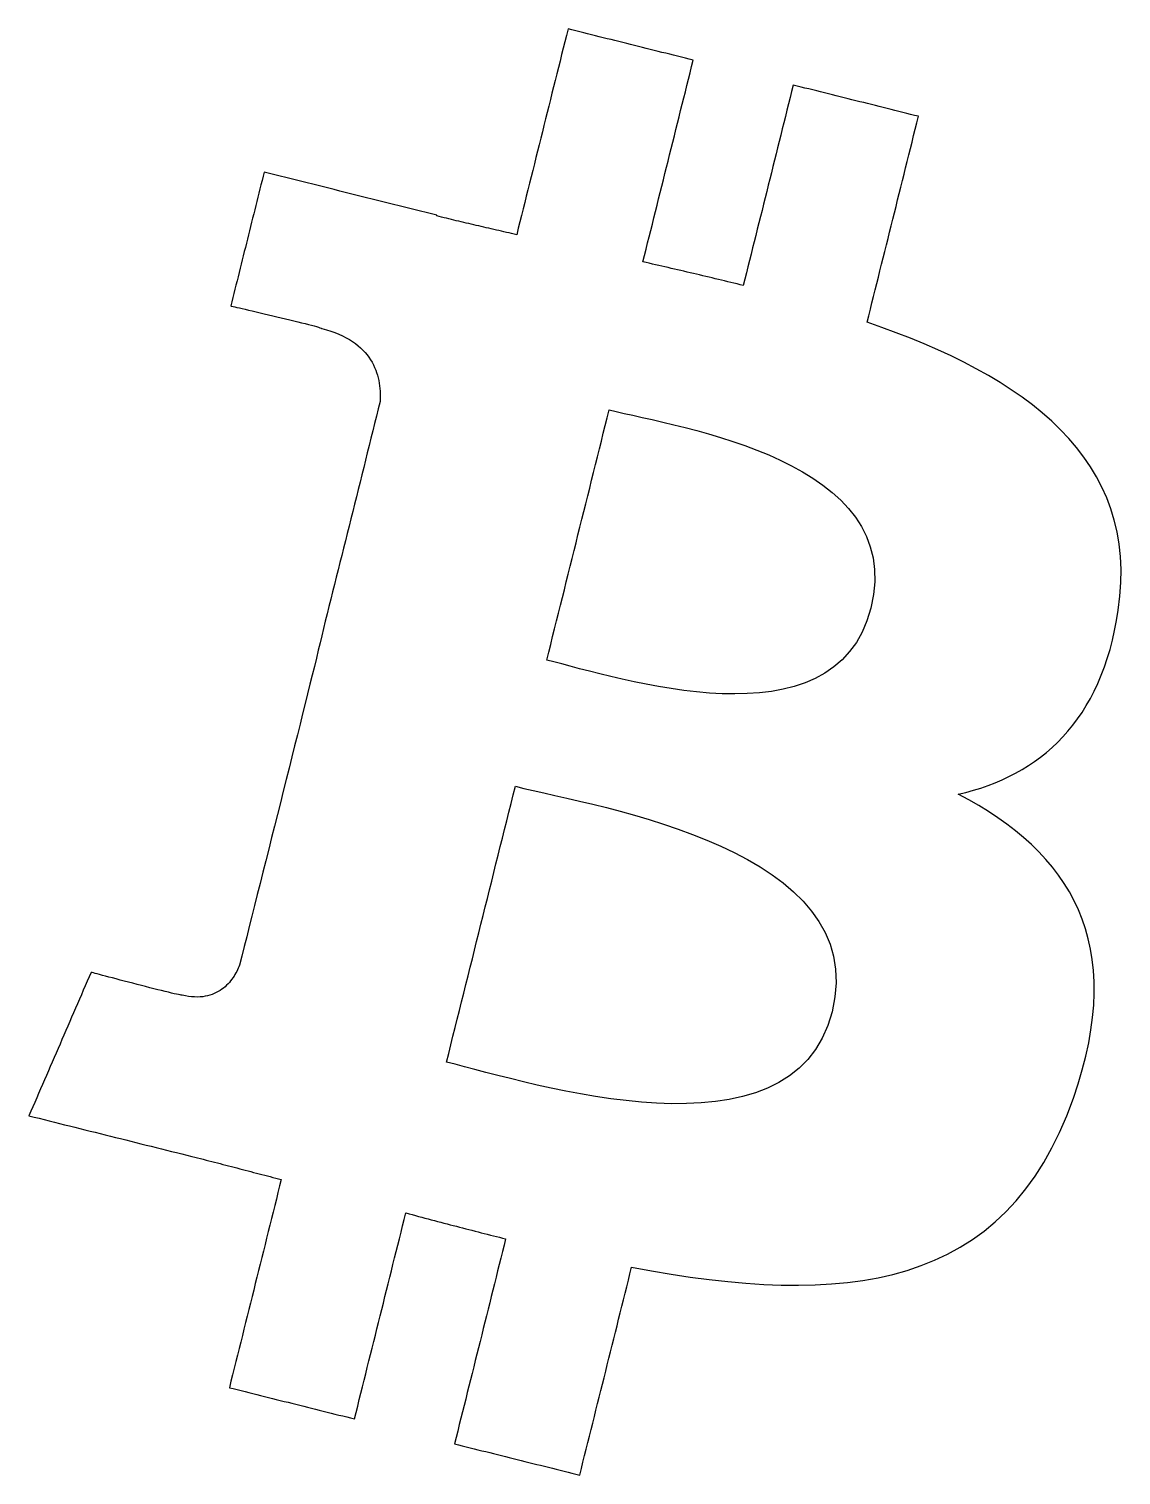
# Model space of a CAD drawing. Extents: x -137 to 106, y -154 to 167.
import ezdxf

# ---------------------------------------------------------------- set-up
doc = ezdxf.new("R2010")
doc.units = 0
doc.layers.add('Layer_1', color=7, linetype='CONTINUOUS')

msp = doc.modelspace()

# ---------------------------------------------------------------- linework, layer by layer
at = {"layer": 'Layer_1', "color": 7}
for points in [[(105.113089, 37.706976), (105.496755, 40.823541), (105.704288, 43.850464), (105.739584, 46.789515), (105.606544, 49.642421), (105.309066, 52.410955), (104.851047, 55.096853), (104.236388, 57.701867), (103.468987, 60.227744), (102.552741, 62.676245), (101.49155, 65.04912), (100.289313, 67.348117), (98.949927, 69.574976), (97.477293, 71.731467), (95.875307, 73.819328), (94.147869, 75.840309), (92.298878, 77.79616), (90.332231, 79.68864), (88.251828, 81.519499), (86.061568, 83.290475), (83.765348, 85.003328), (81.367069, 86.659819), (78.870626, 88.261675), (76.279921, 89.810667), (73.598851, 91.308533), (70.831315, 92.757024), (67.981212, 94.157899), (65.052439, 95.512907), (62.048896, 96.823797), (58.974482, 98.092309), (55.833094, 99.320213), (52.628633, 100.509248), (49.364995, 101.661163), (49.720943, 103.088917), (50.076891, 104.516683), (50.432838, 105.944448), (50.788786, 107.372203), (51.144734, 108.799957), (51.500682, 110.227723), (51.856629, 111.655477), (52.212577, 113.083243), (52.568524, 114.510997), (52.924471, 115.938763), (53.280419, 117.366517), (53.636367, 118.794283), (53.992315, 120.222037), (54.348262, 121.649803), (54.70421, 123.077557), (55.060158, 124.505323), (55.416106, 125.933077), (55.772053, 127.360843), (56.128001, 128.788597), (56.483949, 130.216363), (56.839897, 131.644117), (57.195844, 133.071883), (57.551792, 134.499648), (57.907739, 135.927403), (58.263686, 137.355157), (58.619634, 138.782923), (58.975582, 140.210677), (59.33153, 141.638443), (59.687477, 143.066197), (60.043425, 144.493963), (60.399373, 145.921717), (60.755321, 147.349483), (59.88624, 147.566069), (59.017159, 147.782667), (58.14808, 147.999253), (57.278999, 148.21584), (56.409919, 148.432437), (55.540838, 148.649024), (54.671758, 148.865621), (53.802677, 149.082208), (52.933598, 149.298795), (52.064517, 149.515392), (51.195437, 149.731979), (50.326356, 149.948565), (49.457276, 150.165163), (48.588196, 150.381749), (47.719116, 150.598347), (46.850035, 150.814933), (45.980955, 151.03152), (45.111874, 151.248117), (44.242795, 151.464704), (43.373714, 151.681291), (42.504634, 151.897888), (41.635553, 152.114475), (40.766473, 152.331072), (39.897392, 152.547659), (39.028313, 152.764245), (38.159232, 152.980843), (37.290151, 153.197429), (36.421071, 153.414016), (35.55199, 153.630613), (34.682911, 153.8472), (33.81383, 154.063797), (32.94475, 154.280384), (32.598204, 152.890251), (32.251658, 151.500107), (31.90511, 150.109973), (31.558564, 148.71984), (31.212018, 147.329707), (30.865472, 145.939563), (30.518926, 144.549429), (30.172379, 143.159296), (29.825833, 141.769152), (29.479286, 140.379019), (29.13274, 138.988885), (28.786194, 137.598752), (28.439648, 136.208608), (28.093101, 134.818475), (27.746555, 133.428341), (27.400009, 132.038197), (27.053462, 130.648064), (26.706916, 129.257931), (26.360369, 127.867797), (26.013823, 126.477653), (25.667277, 125.08752), (25.320731, 123.697387), (24.974185, 122.307253), (24.627637, 120.917109), (24.281091, 119.526976), (23.934545, 118.136843), (23.587999, 116.746699), (23.241453, 115.356565), (22.894907, 113.966432), (22.548359, 112.576299), (22.201813, 111.186155), (21.855267, 109.796021), (21.169279, 109.966507), (20.482177, 110.136405), (19.794005, 110.305739), (19.104809, 110.474517), (18.414634, 110.642752), (17.723522, 110.810475), (17.031522, 110.977685), (16.338676, 111.144395), (15.645031, 111.310645), (14.95063, 111.476427), (14.255519, 111.641771), (13.559743, 111.806677), (12.863345, 111.971179), (12.166372, 112.135285), (11.468869, 112.299019), (10.770879, 112.462379), (10.072448, 112.625397), (9.373621, 112.788085), (8.674443, 112.950453), (7.974958, 113.112512), (7.275212, 113.274304), (6.575249, 113.435819), (5.875114, 113.597077), (5.174852, 113.758112), (4.474508, 113.918912), (3.774127, 114.07952), (3.073753, 114.239925), (2.373432, 114.400171), (1.673209, 114.560256), (0.973127, 114.720192), (0.273233, 114.880011), (-0.426429, 115.039723), (-0.077412, 116.439019), (0.271604, 117.838315), (0.62062, 119.237611), (0.969637, 120.636896), (1.318653, 122.036192), (1.667669, 123.435488), (2.016686, 124.834784), (2.365702, 126.23408), (2.714718, 127.633376), (3.063735, 129.032661), (3.412751, 130.431957), (3.761767, 131.831253), (4.110784, 133.230549), (4.4598, 134.629845), (4.808816, 136.029141), (5.157833, 137.428427), (5.506849, 138.827723), (5.855865, 140.227019), (6.204882, 141.626315), (6.553898, 143.025611), (6.902914, 144.424907), (7.251931, 145.824203), (7.600947, 147.223488), (7.949963, 148.622784), (8.29898, 150.02208), (8.647996, 151.421376), (8.997012, 152.820672), (9.346029, 154.219968), (9.695045, 155.619253), (10.044061, 157.018549), (10.393078, 158.417845), (10.742094, 159.817141), (9.87351, 160.033728), (9.004926, 160.250325), (8.136342, 160.466912), (7.267758, 160.683499), (6.399174, 160.900096), (5.53059, 161.116683), (4.662006, 161.333269), (3.793422, 161.549867), (2.924838, 161.766453), (2.056254, 161.98304), (1.18767, 162.199637), (0.319086, 162.416224), (-0.549498, 162.632811), (-1.418082, 162.849408), (-2.286666, 163.065995), (-3.15525, 163.282581), (-4.023834, 163.499179), (-4.892418, 163.715765), (-5.761002, 163.932363), (-6.629586, 164.148949), (-7.49817, 164.365536), (-8.366754, 164.582133), (-9.235338, 164.79872), (-10.103922, 165.015307), (-10.972507, 165.231904), (-11.84109, 165.448491), (-12.709675, 165.665077), (-13.578258, 165.881675), (-14.446843, 166.098261), (-15.315426, 166.314848), (-16.184011, 166.531445), (-17.052594, 166.748032), (-17.408797, 165.320768), (-17.764999, 163.893504), (-18.121202, 162.466229), (-18.477405, 161.038965), (-18.833607, 159.611701), (-19.18981, 158.184437), (-19.546013, 156.757173), (-19.902215, 155.329899), (-20.258418, 153.902635), (-20.614621, 152.475371), (-20.970823, 151.048107), (-21.327026, 149.620843), (-21.683229, 148.193579), (-22.039431, 146.766304), (-22.395634, 145.33904), (-22.751837, 143.911776), (-23.108039, 142.484512), (-23.464242, 141.057248), (-23.820445, 139.629973), (-24.176647, 138.202709), (-24.53285, 136.775445), (-24.889053, 135.348181), (-25.245255, 133.920917), (-25.601458, 132.493643), (-25.957661, 131.066379), (-26.313863, 129.639115), (-26.670066, 128.211851), (-27.026269, 126.784587), (-27.382471, 125.357323), (-27.738674, 123.930048), (-28.094877, 122.502784), (-28.451079, 121.07552), (-29.01809, 121.204693), (-29.584441, 121.333792), (-30.150117, 121.462827), (-30.715111, 121.591819), (-31.279409, 121.720779), (-31.842999, 121.849728), (-32.405872, 121.978677), (-32.968013, 122.107648), (-33.529411, 122.236651), (-34.090055, 122.365707), (-34.649934, 122.494827), (-35.209035, 122.624032), (-35.767347, 122.753333), (-36.324859, 122.882752), (-36.881557, 123.012299), (-37.437431, 123.141984), (-37.99247, 123.27184), (-38.546661, 123.401867), (-39.099993, 123.532096), (-39.652453, 123.662528), (-40.204032, 123.793195), (-40.754716, 123.924096), (-41.304494, 124.055253), (-41.853355, 124.186688), (-42.401285, 124.318411), (-42.948275, 124.450432), (-43.494313, 124.582784), (-44.039386, 124.715467), (-44.583483, 124.848501), (-45.126591, 124.981909), (-45.668701, 125.115701), (-46.209799, 125.249899), (-46.208863, 125.254165), (-46.207926, 125.258432), (-46.20699, 125.262699), (-46.206053, 125.266965), (-46.205116, 125.271232), (-46.204179, 125.275499), (-46.203243, 125.279765), (-46.202306, 125.284032), (-46.20137, 125.288299), (-46.200433, 125.292565), (-46.199497, 125.296832), (-46.198559, 125.301099), (-46.197622, 125.305365), (-46.196686, 125.309632), (-46.195749, 125.313899), (-46.194813, 125.318165), (-46.193876, 125.322432), (-46.19294, 125.326699), (-46.192003, 125.330965), (-46.191066, 125.335232), (-46.190129, 125.339499), (-46.189193, 125.343765), (-46.188256, 125.348032), (-46.187319, 125.352299), (-46.186383, 125.356565), (-46.185446, 125.360832), (-46.18451, 125.365099), (-46.183572, 125.369365), (-46.182636, 125.373632), (-46.181699, 125.377899), (-46.180763, 125.382165), (-46.179826, 125.386432), (-47.37838, 125.685696), (-48.576934, 125.984971), (-49.775488, 126.284235), (-50.974042, 126.583499), (-52.172596, 126.882773), (-53.37115, 127.182037), (-54.569705, 127.481312), (-55.768258, 127.780576), (-56.966812, 128.07984), (-58.165366, 128.379115), (-59.36392, 128.678379), (-60.562475, 128.977643), (-61.761028, 129.276917), (-62.959582, 129.576181), (-64.158137, 129.875456), (-65.35669, 130.17472), (-66.555244, 130.473984), (-67.753798, 130.773259), (-68.952352, 131.072523), (-70.150906, 131.371787), (-71.34946, 131.671061), (-72.548014, 131.970325), (-73.746569, 132.2696), (-74.945122, 132.568864), (-76.143676, 132.868128), (-77.34223, 133.167403), (-78.540784, 133.466667), (-79.739338, 133.765931), (-80.937892, 134.065205), (-82.136446, 134.364469), (-83.335001, 134.663744), (-84.533554, 134.963008), (-84.764747, 134.034763), (-84.995939, 133.106517), (-85.227132, 132.178283), (-85.458325, 131.250037), (-85.689518, 130.321792), (-85.92071, 129.393547), (-86.151903, 128.465312), (-86.383095, 127.537067), (-86.614288, 126.608821), (-86.845482, 125.680576), (-87.076674, 124.752331), (-87.307867, 123.824096), (-87.539059, 122.895851), (-87.770252, 121.967605), (-88.001444, 121.03936), (-88.232638, 120.111115), (-88.46383, 119.18288), (-88.695023, 118.254635), (-88.926215, 117.326389), (-89.157408, 116.398144), (-89.388601, 115.469909), (-89.619793, 114.541664), (-89.850987, 113.613419), (-90.082179, 112.685173), (-90.313372, 111.756928), (-90.544564, 110.828693), (-90.775757, 109.900448), (-91.006949, 108.972203), (-91.238143, 108.043957), (-91.469335, 107.115723), (-91.700528, 106.187477), (-91.931721, 105.259232), (-91.872542, 105.245685), (-91.700095, 105.206112), (-91.422017, 105.142112), (-91.045945, 105.055499), (-90.579514, 104.947872), (-90.030359, 104.820928), (-89.406119, 104.676352), (-88.71443, 104.515808), (-87.962926, 104.340981), (-87.159245, 104.153547), (-86.311022, 103.955189), (-85.425894, 103.747573), (-84.511499, 103.532395), (-83.57547, 103.311328), (-82.625444, 103.086037), (-81.669059, 102.858208), (-80.71395, 102.629525), (-79.767753, 102.401664), (-78.838105, 102.176299), (-77.932641, 101.955104), (-77.058998, 101.739765), (-76.224813, 101.531968), (-75.437722, 101.333365), (-74.70536, 101.145664), (-74.035364, 100.970517), (-73.435371, 100.809621), (-72.913015, 100.664651), (-72.475935, 100.537269), (-72.131765, 100.429173), (-71.888143, 100.342027), (-71.752704, 100.277493), (-71.733088, 100.23728), (-70.703938, 99.960245), (-69.727604, 99.657141), (-68.802831, 99.329109), (-67.928365, 98.977269), (-67.10295, 98.602773), (-66.325333, 98.206752), (-65.594259, 97.790315), (-64.908474, 97.354613), (-64.266722, 96.900789), (-63.667749, 96.429952), (-63.110302, 95.943243), (-62.593124, 95.441803), (-62.114962, 94.926763), (-61.67456, 94.399243), (-61.270666, 93.860384), (-60.902022, 93.311328), (-60.567377, 92.753195), (-60.265474, 92.187115), (-59.995059, 91.614229), (-59.754878, 91.035669), (-59.543676, 90.452576), (-59.360198, 89.866059), (-59.20319, 89.277269), (-59.071397, 88.687339), (-58.963566, 88.097397), (-58.878435, 87.508576), (-58.814766, 86.922005), (-58.771289, 86.338816), (-58.746755, 85.76016), (-58.739929, 85.187147), (-58.749529, 84.620917), (-58.774297, 84.062603), (-59.179757, 82.436075), (-59.585217, 80.809547), (-59.990676, 79.183019), (-60.396137, 77.556491), (-60.801597, 75.929963), (-61.207057, 74.303435), (-61.612516, 72.676907), (-62.017977, 71.050379), (-62.423437, 69.423851), (-62.828897, 67.797323), (-63.234356, 66.170795), (-63.639817, 64.544267), (-64.045277, 62.917739), (-64.450737, 61.291211), (-64.856196, 59.664683), (-65.261657, 58.038144), (-65.667117, 56.411616), (-66.072576, 54.785088), (-66.478036, 53.15856), (-66.883497, 51.532032), (-67.288957, 49.905504), (-67.694417, 48.278976), (-68.099876, 46.652448), (-68.505337, 45.02592), (-68.910797, 43.399392), (-69.316257, 41.772864), (-69.721716, 40.146336), (-70.127177, 38.519808), (-70.532637, 36.89328), (-70.938096, 35.266752), (-71.343556, 33.640224), (-71.749017, 32.013696), (-72.112197, 30.490613), (-72.506068, 28.85296), (-72.928894, 27.107285), (-73.378939, 25.260139), (-73.854465, 23.318037), (-74.35374, 21.287552), (-74.875025, 19.175211), (-75.416586, 16.987563), (-75.976686, 14.731147), (-76.55359, 12.412512), (-77.145563, 10.038187), (-77.750867, 7.614731), (-78.367767, 5.148672), (-78.994529, 2.646571), (-79.629415, 0.114955), (-80.27069, -2.439627), (-80.916619, -5.010635), (-81.565463, -7.59152), (-82.215491, -10.175733), (-82.864963, -12.756757), (-83.512146, -15.328021), (-84.155302, -17.883008), (-84.792697, -20.415147), (-85.422594, -22.91792), (-86.043258, -25.384768), (-86.652951, -27.809152), (-87.249941, -30.184533), (-87.83249, -32.504363), (-88.398862, -34.762101), (-88.947322, -36.951211), (-89.476132, -39.065141), (-89.983559, -41.097355), (-90.118933, -41.422901), (-90.267129, -41.756864), (-90.428557, -42.097632), (-90.603633, -42.443595), (-90.792771, -42.793141), (-90.996386, -43.144661), (-91.214892, -43.496544), (-91.448702, -43.847189), (-91.698231, -44.194976), (-91.963893, -44.538293), (-92.246102, -44.875552), (-92.545273, -45.205109), (-92.861819, -45.525387), (-93.196154, -45.834752), (-93.548692, -46.131605), (-93.91985, -46.414336), (-94.310038, -46.681323), (-94.719673, -46.930976), (-95.149168, -47.161675), (-95.598938, -47.371819), (-96.069395, -47.559776), (-96.560956, -47.723957), (-97.074033, -47.862741), (-97.609041, -47.974528), (-98.166395, -48.057728), (-98.746507, -48.110635), (-99.349793, -48.131755), (-99.976666, -48.119381), (-100.627541, -48.072021), (-101.302832, -47.987968), (-102.002953, -47.865653), (-102.728317, -47.703456), (-102.762621, -47.724576), (-102.91097, -47.713483), (-103.165815, -47.672203), (-103.51961, -47.602763), (-103.9648, -47.507296), (-104.493836, -47.387925), (-105.099168, -47.246667), (-105.773244, -47.0856), (-106.508514, -46.906784), (-107.297429, -46.712299), (-108.132437, -46.504213), (-109.005984, -46.284587), (-109.910528, -46.055509), (-110.838507, -45.819029), (-111.782379, -45.577227), (-112.734581, -45.332171), (-113.687584, -45.085931), (-114.633824, -44.840576), (-115.565749, -44.598187), (-116.475808, -44.360811), (-117.356459, -44.130539), (-118.200139, -43.909419), (-118.999307, -43.699541), (-119.746411, -43.502976), (-120.433899, -43.321771), (-121.054219, -43.158016), (-121.599819, -43.013781), (-122.063147, -42.891125), (-122.436661, -42.792139), (-122.712811, -42.718859), (-122.884032, -42.673419), (-122.942805, -42.657845), (-123.374251, -43.652672), (-123.805707, -44.647509), (-124.237152, -45.642336), (-124.668608, -46.637173), (-125.100053, -47.632), (-125.531499, -48.626827), (-125.962955, -49.621664), (-126.3944, -50.616491), (-126.825845, -51.611317), (-127.257301, -52.606155), (-127.688747, -53.600981), (-128.120203, -54.595819), (-128.551648, -55.590645), (-128.983093, -56.585472), (-129.414549, -57.580309), (-129.845995, -58.575136), (-130.27744, -59.569963), (-130.708896, -60.5648), (-131.140341, -61.559627), (-131.571797, -62.554464), (-132.003243, -63.549291), (-132.434688, -64.544117), (-132.866144, -65.538955), (-133.297589, -66.533781), (-133.729035, -67.528608), (-134.160491, -68.523445), (-134.591936, -69.518272), (-135.023392, -70.513109), (-135.454837, -71.507936), (-135.886283, -72.502763), (-136.317739, -73.4976), (-136.749184, -74.492427), (-135.618219, -74.774368), (-134.487243, -75.056299), (-133.356277, -75.33824), (-132.225301, -75.620181), (-131.094336, -75.902112), (-129.963371, -76.184053), (-128.832395, -76.465995), (-127.701429, -76.747936), (-126.570453, -77.029867), (-125.439488, -77.311808), (-124.308512, -77.593749), (-123.177547, -77.87568), (-122.046581, -78.157621), (-120.915605, -78.439563), (-119.78464, -78.721493), (-118.653664, -79.003435), (-117.522699, -79.285376), (-116.391733, -79.567307), (-115.260757, -79.849248), (-114.129792, -80.131189), (-112.998816, -80.41312), (-111.867851, -80.695061), (-110.736885, -80.977003), (-109.605909, -81.258944), (-108.474944, -81.540875), (-107.343968, -81.822816), (-106.213002, -82.104757), (-105.082032, -82.386688), (-103.951062, -82.668629), (-102.820093, -82.950571), (-101.689123, -83.232501), (-100.558154, -83.514443), (-99.92733, -83.672843), (-99.297291, -83.83168), (-98.668029, -83.990912), (-98.039539, -84.150507), (-97.411815, -84.310432), (-96.784851, -84.470645), (-96.158643, -84.631125), (-95.533183, -84.79184), (-94.908467, -84.952757), (-94.284489, -85.113824), (-93.661242, -85.275029), (-93.038721, -85.436331), (-92.416921, -85.597696), (-91.795835, -85.759083), (-91.175458, -85.92048), (-90.555785, -86.081835), (-89.936809, -86.243115), (-89.318524, -86.404299), (-88.700926, -86.565344), (-88.084007, -86.726219), (-87.467763, -86.886891), (-86.852189, -87.047328), (-86.237277, -87.207488), (-85.623023, -87.36736), (-85.00942, -87.52688), (-84.396463, -87.686037), (-83.784146, -87.8448), (-83.172464, -88.003115), (-82.56141, -88.160971), (-81.95098, -88.318315), (-81.341167, -88.475125), (-80.731965, -88.631371), (-81.091627, -90.075467), (-81.451289, -91.519573), (-81.81095, -92.963669), (-82.170612, -94.407765), (-82.530274, -95.851861), (-82.889936, -97.295968), (-83.249598, -98.740064), (-83.60926, -100.18416), (-83.968922, -101.628256), (-84.328583, -103.072363), (-84.688245, -104.516459), (-85.047907, -105.960555), (-85.407569, -107.404651), (-85.767231, -108.848757), (-86.126893, -110.292853), (-86.486555, -111.736949), (-86.846215, -113.181045), (-87.205877, -114.625152), (-87.565539, -116.069248), (-87.925201, -117.513344), (-88.284863, -118.95744), (-88.644525, -120.401547), (-89.004187, -121.845643), (-89.363849, -123.289739), (-89.72351, -124.733835), (-90.083172, -126.177941), (-90.442834, -127.622037), (-90.802496, -129.066133), (-91.162158, -130.510229), (-91.52182, -131.954336), (-91.881482, -133.398432), (-92.241143, -134.842528), (-91.373045, -135.059115), (-90.504946, -135.275712), (-89.636848, -135.492299), (-88.76875, -135.708885), (-87.900651, -135.925472), (-87.032553, -136.142069), (-86.164454, -136.358656), (-85.296355, -136.575243), (-84.428257, -136.791829), (-83.560159, -137.008427), (-82.69206, -137.225013), (-81.823962, -137.4416), (-80.955863, -137.658187), (-80.087764, -137.874784), (-79.219666, -138.091371), (-78.351568, -138.307957), (-77.483469, -138.524544), (-76.615371, -138.741141), (-75.747271, -138.957728), (-74.879173, -139.174315), (-74.011075, -139.390901), (-73.142976, -139.607499), (-72.274878, -139.824085), (-71.40678, -140.040672), (-70.538681, -140.257259), (-69.670582, -140.473856), (-68.802484, -140.690443), (-67.934385, -140.907029), (-67.066287, -141.123616), (-66.198189, -141.340213), (-65.33009, -141.5568), (-64.461991, -141.773387), (-64.105799, -140.34464), (-63.749609, -138.915883), (-63.393417, -137.487136), (-63.037225, -136.058379), (-62.681034, -134.629632), (-62.324842, -133.200875), (-61.96865, -131.772128), (-61.612459, -130.343381), (-61.256267, -128.914624), (-60.900075, -127.485877), (-60.543883, -126.05712), (-60.187692, -124.628373), (-59.8315, -123.199616), (-59.475308, -121.770869), (-59.119117, -120.342112), (-58.762925, -118.913365), (-58.406733, -117.484619), (-58.050542, -116.055861), (-57.69435, -114.627115), (-57.338158, -113.198357), (-56.981967, -111.769611), (-56.625775, -110.340853), (-56.269583, -108.912107), (-55.913392, -107.48336), (-55.5572, -106.054603), (-55.201008, -104.625856), (-54.844816, -103.197099), (-54.488625, -101.768352), (-54.132433, -100.339595), (-53.776241, -98.910848), (-53.42005, -97.482091), (-53.063858, -96.053344), (-52.353101, -96.245952), (-51.643631, -96.437643), (-50.935436, -96.628427), (-50.228505, -96.818304), (-49.522826, -97.007285), (-48.818387, -97.195381), (-48.115178, -97.382613), (-47.413186, -97.568971), (-46.7124, -97.754464), (-46.012809, -97.939115), (-45.3144, -98.122923), (-44.617164, -98.305899), (-43.921087, -98.488053), (-43.226159, -98.669387), (-42.532368, -98.84992), (-41.839702, -99.029653), (-41.14815, -99.208597), (-40.457701, -99.386752), (-39.768342, -99.564149), (-39.080064, -99.740779), (-38.392853, -99.916651), (-37.706699, -100.091776), (-37.021589, -100.266176), (-36.337513, -100.43984), (-35.654459, -100.612779), (-34.972414, -100.785013), (-34.291369, -100.956544), (-33.611311, -101.127381), (-32.932229, -101.297536), (-32.254111, -101.467019), (-31.576946, -101.635829), (-30.900722, -101.803979), (-31.255679, -103.226048), (-31.610635, -104.648117), (-31.965591, -106.070187), (-32.320547, -107.492256), (-32.675504, -108.914325), (-33.03046, -110.336395), (-33.385417, -111.758464), (-33.740373, -113.180533), (-34.095329, -114.602603), (-34.450286, -116.024672), (-34.805242, -117.446741), (-35.160198, -118.868811), (-35.515154, -120.29088), (-35.870111, -121.712949), (-36.225067, -123.135019), (-36.580023, -124.557077), (-36.93498, -125.979147), (-37.289936, -127.401216), (-37.644893, -128.823285), (-37.999849, -130.245355), (-38.354805, -131.667424), (-38.709761, -133.089493), (-39.064718, -134.511563), (-39.419675, -135.933632), (-39.77463, -137.355701), (-40.129587, -138.777771), (-40.484543, -140.19984), (-40.8395, -141.621909), (-41.194455, -143.043979), (-41.549412, -144.466048), (-41.904368, -145.888117), (-42.259325, -147.310187), (-41.390244, -147.526773), (-40.521164, -147.743371), (-39.652084, -147.959957), (-38.783004, -148.176544), (-37.913923, -148.393131), (-37.044843, -148.609717), (-36.175762, -148.826315), (-35.306683, -149.042901), (-34.437602, -149.259488), (-33.568522, -149.476075), (-32.699441, -149.692672), (-31.830361, -149.909259), (-30.96128, -150.125845), (-30.092201, -150.342432), (-29.22312, -150.559029), (-28.354039, -150.775616), (-27.484959, -150.992203), (-26.615878, -151.208789), (-25.746799, -151.425387), (-24.877718, -151.641973), (-24.008638, -151.85856), (-23.139557, -152.075157), (-22.270477, -152.291744), (-21.401397, -152.508331), (-20.532317, -152.724917), (-19.663236, -152.941504), (-18.794156, -153.158101), (-17.925075, -153.374688), (-17.055995, -153.591275), (-16.186915, -153.807872), (-15.317835, -154.024459), (-14.448754, -154.241045), (-14.089092, -152.799669), (-13.72943, -151.358293), (-13.369769, -149.916917), (-13.010106, -148.475541), (-12.650444, -147.034165), (-12.290782, -145.592789), (-11.93112, -144.151413), (-11.571458, -142.710037), (-11.211796, -141.268661), (-10.852134, -139.827285), (-10.492472, -138.385909), (-10.13281, -136.944533), (-9.773148, -135.503157), (-9.413486, -134.061781), (-9.053824, -132.620405), (-8.694162, -131.179029), (-8.3345, -129.737653), (-7.974838, -128.296277), (-7.615176, -126.854901), (-7.255514, -125.413525), (-6.895852, -123.972149), (-6.53619, -122.530773), (-6.176528, -121.089397), (-5.816866, -119.648021), (-5.457204, -118.206645), (-5.097542, -116.765269), (-4.73788, -115.323893), (-4.378218, -113.882517), (-4.018556, -112.441141), (-3.658894, -110.999765), (-3.299232, -109.558389), (-2.93957, -108.117013), (1.471608, -108.920661), (5.812237, -109.645632), (10.080687, -110.28704), (14.275333, -110.839989), (18.394548, -111.299616), (22.436704, -111.661013), (26.400173, -111.919307), (30.283328, -112.069611), (34.084543, -112.107051), (37.80219, -112.026731), (41.434641, -111.823765), (44.98027, -111.493259), (48.437449, -111.030347), (51.804551, -110.430133), (55.079949, -109.687733), (58.262015, -108.798261), (61.349123, -107.756843), (64.339645, -106.558592), (67.231953, -105.198603), (70.024421, -103.672021), (72.715422, -101.973941), (75.303327, -100.099477), (77.786511, -98.043755), (80.163344, -95.801888), (82.432202, -93.368981), (84.591455, -90.74016), (86.639477, -87.910539), (88.574641, -84.875232), (90.395319, -81.629355), (92.099885, -78.168021), (93.68671, -74.486336), (95.154169, -70.579435), (96.215859, -67.384309), (97.134577, -64.273397), (97.912619, -61.245312), (98.552278, -58.298635), (99.055853, -55.431957), (99.425637, -52.643872), (99.663927, -49.932981), (99.77302, -47.297877), (99.755206, -44.737141), (99.612789, -42.249387), (99.348063, -39.833184), (98.963322, -37.487136), (98.460861, -35.209835), (97.842976, -32.999872), (97.111965, -30.855851), (96.270122, -28.776352), (95.319743, -26.759979), (94.263124, -24.805312), (93.102561, -22.910955), (91.840349, -21.075499), (90.478785, -19.297536), (89.020163, -17.575648), (87.466782, -15.908448), (85.820934, -14.294528), (84.084917, -12.732459), (82.261027, -11.220864), (80.351559, -9.758304), (78.35881, -8.343403), (76.285073, -6.974731), (74.132646, -5.650891), (71.903825, -4.370475), (69.600906, -3.132075), (71.291125, -2.716352), (72.954058, -2.25424), (74.588688, -1.744811), (76.193997, -1.187168), (77.76897, -0.580405), (79.312589, 0.076405), (80.823838, 0.78416), (82.3017, 1.543776), (83.745158, 2.35616), (85.153196, 3.222229), (86.524797, 4.142891), (87.858944, 5.119061), (89.154621, 6.151637), (90.410811, 7.241547), (91.626496, 8.389685), (92.80066, 9.596971), (93.932288, 10.86432), (95.020362, 12.192629), (96.063865, 13.582816), (97.061779, 15.035797), (98.01309, 16.55248), (98.916781, 18.133781), (99.771834, 19.780597), (100.577231, 21.493845), (101.331958, 23.274432), (102.034997, 25.123285), (102.685332, 27.041291), (103.281947, 29.029387), (103.823822, 31.088459), (104.309943, 33.219435), (104.739294, 35.423211), (105.110855, 37.700715), (105.110923, 37.700683), (105.110991, 37.700651), (105.111058, 37.700619), (105.111126, 37.700587), (105.111194, 37.700555), (105.111262, 37.700523), (105.111329, 37.700491), (105.111397, 37.700459), (105.111465, 37.700427), (105.111532, 37.700395), (105.1116, 37.700363), (105.111667, 37.700331), (105.111735, 37.700299), (105.111803, 37.700267), (105.111871, 37.700235), (105.111938, 37.700203), (105.112005, 37.700181), (105.112074, 37.700149), (105.112141, 37.700117), (105.112209, 37.700085), (105.112276, 37.700053), (105.112345, 37.700021), (105.112412, 37.699989), (105.112479, 37.699957), (105.112547, 37.699925), (105.112614, 37.699893), (105.112683, 37.699861), (105.11275, 37.699829), (105.112818, 37.699797), (105.112885, 37.699765), (105.112954, 37.699733)], [(50.172963, 38.206005), (49.321212, 35.397856), (48.245244, 32.856416), (46.958473, 30.570816), (45.474311, 28.530155), (43.806174, 26.723563), (41.967472, 25.14016), (39.97162, 23.769067), (37.83203, 22.599392), (35.562114, 21.620267), (33.175286, 20.8208), (30.68496, 20.190123), (28.104548, 19.717344), (25.447463, 19.391595), (22.727118, 19.201984), (19.956927, 19.137664), (17.150301, 19.187691), (14.320654, 19.341216), (11.481399, 19.58736), (8.64595, 19.915243), (5.827718, 20.313984), (3.040118, 20.772704), (0.296562, 21.280512), (-2.389537, 21.826539), (-5.004766, 22.399904), (-7.535712, 22.989717), (-9.968962, 23.585099), (-12.291103, 24.175179), (-14.488721, 24.749077), (-16.548404, 25.295893), (-18.45674, 25.804768), (-20.200314, 26.2648), (-21.765714, 26.665131), (-21.33303, 28.400331), (-20.900346, 30.13552), (-20.467662, 31.870709), (-20.034978, 33.605909), (-19.602294, 35.341099), (-19.16961, 37.076299), (-18.736926, 38.811488), (-18.304242, 40.546688), (-17.871558, 42.281877), (-17.438874, 44.017077), (-17.00619, 45.752267), (-16.573506, 47.487467), (-16.140822, 49.222656), (-15.708138, 50.957856), (-15.275454, 52.693045), (-14.84277, 54.428245), (-14.410086, 56.163435), (-13.977402, 57.898635), (-13.544718, 59.633824), (-13.112034, 61.369024), (-12.67935, 63.104213), (-12.246666, 64.839413), (-11.813982, 66.574603), (-11.381298, 68.309803), (-10.948614, 70.044992), (-10.51593, 71.780192), (-10.083246, 73.515381), (-9.650562, 75.250581), (-9.217878, 76.985771), (-8.785194, 78.720971), (-8.35251, 80.45616), (-7.919826, 82.19136), (-6.348716, 81.813909), (-4.590484, 81.412555), (-2.662267, 80.983253), (-0.581199, 80.521963), (1.635581, 80.02464), (3.970939, 79.487232), (6.407739, 78.905717), (8.928843, 78.276032), (11.517117, 77.594155), (14.155423, 76.856021), (16.826626, 76.057611), (19.51359, 75.194869), (22.199178, 74.263755), (24.866255, 73.260235), (27.497683, 72.180256), (30.076329, 71.019776), (32.585054, 69.774752), (35.006722, 68.441152), (37.324199, 67.014933), (39.520347, 65.492043), (41.578031, 63.868448), (43.480114, 62.140096), (45.20946, 60.302955), (46.748933, 58.352981), (48.081398, 56.286123), (49.189717, 54.098347), (50.056756, 51.785611), (50.665376, 49.343872), (50.998444, 46.769088), (51.038817, 44.057216), (50.769369, 41.204213)], [(41.570702, -51.396416), (40.622531, -54.480299), (39.400274, -57.264736), (37.920198, -59.762037), (36.198575, -61.984491), (34.25167, -63.944416), (32.095756, -65.654101), (29.747099, -67.125856), (27.221968, -68.371989), (24.536634, -69.4048), (21.707364, -70.236597), (18.750429, -70.879669), (15.682097, -71.346336), (12.518636, -71.648896), (9.276316, -71.799659), (5.971406, -71.810859), (2.620175, -71.694923), (-0.761108, -71.464085), (-4.156175, -71.130656), (-7.548756, -70.706955), (-10.922581, -70.205259), (-14.261385, -69.637888), (-17.548894, -69.017141), (-20.768843, -68.355328), (-23.90496, -67.664736), (-26.940977, -66.957685), (-29.860627, -66.246475), (-32.647638, -65.543413), (-35.285744, -64.860789), (-37.758673, -64.210912), (-40.050159, -63.606091), (-42.143931, -63.058635), (-44.023719, -62.580832), (-43.546476, -60.667659), (-43.069232, -58.754496), (-42.591988, -56.841323), (-42.114745, -54.928149), (-41.637501, -53.014976), (-41.160257, -51.101813), (-40.683013, -49.18864), (-40.20577, -47.275467), (-39.728527, -45.362304), (-39.251283, -43.449131), (-38.774039, -41.535957), (-38.296796, -39.622784), (-37.819552, -37.709621), (-37.342308, -35.796448), (-36.865065, -33.883275), (-36.387821, -31.970112), (-35.910577, -30.056939), (-35.433333, -28.143765), (-34.95609, -26.230592), (-34.478846, -24.317429), (-34.001602, -22.404256), (-33.524358, -20.491083), (-33.047115, -18.577909), (-32.569872, -16.664747), (-32.092628, -14.751573), (-31.615385, -12.8384), (-31.138141, -10.925237), (-30.660897, -9.012064), (-30.183653, -7.098891), (-29.70641, -5.185717), (-29.229166, -3.272555), (-28.751922, -1.359381), (-26.866058, -1.814667), (-24.756768, -2.301003), (-22.444384, -2.822443), (-19.949238, -3.383029), (-17.291662, -3.986805), (-14.491985, -4.637824), (-11.570542, -5.340117), (-8.547661, -6.097749), (-5.443675, -6.914741), (-2.278916, -7.795168), (0.926285, -8.74304), (4.151598, -9.762432), (7.376689, -10.857376), (10.581229, -12.031915), (13.744885, -13.290091), (16.847326, -14.635968), (19.868221, -16.073568), (22.787237, -17.606955), (25.584045, -19.24016), (28.238313, -20.977237), (30.729707, -22.822229), (33.037899, -24.779179), (35.142555, -26.852128), (37.023345, -29.045131), (38.659937, -31.362229), (40.032, -33.807467), (41.119202, -36.384896), (41.901212, -39.098549), (42.357698, -41.95248), (42.46833, -44.95072), (42.212774, -48.097333)]]:
    msp.add_lwpolyline(points, close=True, dxfattribs=at)

doc.saveas('drawing.dxf')
